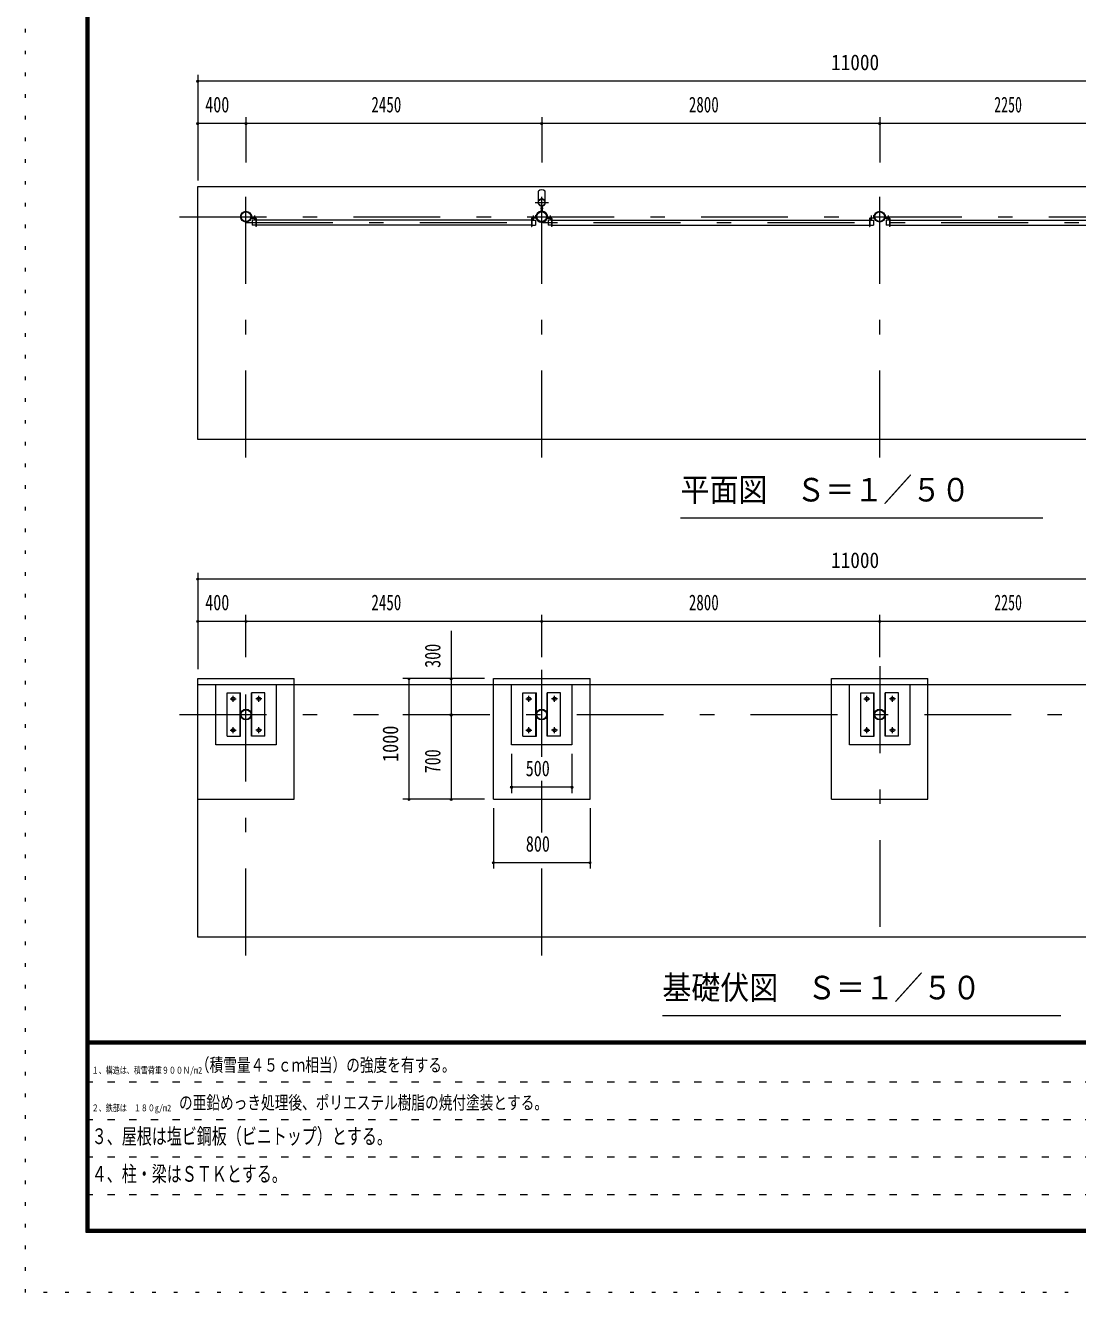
# Model space of a CAD drawing. Units: millimetres, scale not verified, with parts at other scales. Extents: x -25340 to 25344, y -10500 to 10500.
# Drawn here: x -4356 to 4362, y -10500 to 0 of the extents above; entities that cross this region are included whole.
import ezdxf
from ezdxf.enums import TextEntityAlignment as Align

# ---------------------------------------------------------------- set-up
doc = ezdxf.new("R2010")
doc.units = ezdxf.units.MM
doc.header["$LTSCALE"] = 60
for name, pattern in [('USER1', [3, 1, -2]), ('USER3', [24, 12, -5, 2, -5]), ('USER4', [3, 0.5, -2.5])]:
    doc.linetypes.add(name, pattern=pattern)
doc.layers.add('0-1_0-F', color=7, linetype='Continuous')
for name, color, linetype, lineweight in [('0-2_1-05BOLD', 7, 'Continuous', 18), ('0-3_1-25CENTER', 3, 'USER3', 18), ('0-5_1-55DIM', 3, 'Continuous', 18), ('0-C_F-F', 5, 'Continuous', 18), ('0-D_F-E_J_ADD', 5, 'USER4', 18)]:
    doc.layers.add(name, color=color, linetype=linetype, lineweight=lineweight)
doc.styles.add('ＭＳ ゴシック', font='')
doc.styles.get('ＭＳ ゴシック').set_extended_font_data('MS Gothic')

msp = doc.modelspace()

# ---------------------------------------------------------------- linework, layer by layer
at = {"layer": '0-2_1-05BOLD'}
for p, q in [((-105.38, -1457.81), (-105.38, -1373.23)), ((-50.38, -1457.81), (-50.38, -1373.23)), ((-2483.33, -1593.33), (-2483.33, -1573.33)), ((-125.63, -1573.33), (-122.43, -1573.33)), ((-125.63, -1593.33), (-125.63, -1573.33)), ((-122.43, -1593.33), (-122.43, -1573.33)), ((-82.49, -1496.06), (-82.49, -1539.41)), ((-80.89, -1494.67), (-80.89, -1540.88)), ((-74.89, -1494.67), (-74.89, -1540.88)), ((-73.28, -1496.06), (-73.28, -1539.41)), ((-33.33, -1593.33), (-33.33, -1573.33)), ((2677.57, -1593.33), (2677.57, -1573.33)), ((2766.67, -1593.33), (2766.67, -1573.33)), ((2769.87, -1573.33), (2766.67, -1573.33)), ((2769.87, -1593.33), (2769.87, -1573.33)), ((-2448.53, -1595.33), (-2478.13, -1595.33)), ((-2478.13, -1598.53), (-2448.53, -1598.53)), ((-2446.53, -1655.83), (-2475.38, -1655.83)), ((-2446.53, -1600.53), (-2446.53, -1666.33)), ((-2443.33, -1666.33), (-2446.53, -1666.33)), ((-2443.33, -1600.53), (-2443.33, -1666.33)), ((-162.43, -1613.13), (-2443.33, -1613.13)), ((-162.43, -1655.83), (-2443.33, -1655.83)), ((-162.43, -1600.53), (-162.43, -1666.33)), ((-162.43, -1666.33), (-159.23, -1666.33)), ((-159.23, -1600.53), (-159.23, -1666.33)), ((-159.23, -1655.83), (-130.38, -1655.83)), ((-157.23, -1595.33), (-127.63, -1595.33)), ((-127.63, -1598.53), (-157.23, -1598.53)), ((1.47, -1595.33), (-28.13, -1595.33)), ((-28.13, -1598.53), (1.47, -1598.53)), ((-25.39, -1613.13), (-25.39, -1655.83)), ((3.46, -1613.13), (-25.39, -1613.13)), ((3.46, -1655.83), (-25.39, -1655.83)), ((3.46, -1600.53), (3.46, -1666.33)), ((6.67, -1666.33), (3.46, -1666.33)), ((6.67, -1600.53), (6.67, -1666.33)), ((6.67, -1613.13), (2637.57, -1613.13)), ((6.67, -1655.83), (2637.57, -1655.83)), ((2640.77, -1600.53), (2640.77, -1666.33)), ((2640.77, -1655.83), (2669.61, -1655.83)), ((2642.77, -1595.33), (2672.37, -1595.33)), ((2672.37, -1598.53), (2642.77, -1598.53)), ((2801.47, -1595.33), (2771.87, -1595.33)), ((2771.87, -1598.53), (2801.47, -1598.53)), ((2803.46, -1613.13), (2774.61, -1613.13)), ((2774.61, -1613.13), (2774.61, -1655.83)), ((2803.46, -1655.83), (2774.61, -1655.83)), ((2803.46, -1600.53), (2803.46, -1666.33)), ((2806.67, -1666.33), (2803.46, -1666.33)), ((2806.67, -1600.53), (2806.67, -1666.33)), ((2806.67, -1613.13), (4887.57, -1613.13)), ((2806.67, -1655.83), (4887.57, -1655.83)), ((-2127.88, -6410.33), (-2127.88, -5410.33)), ((322.12, -6410.33), (322.12, -5410.33)), ((3122.12, -6410.33), (3122.12, -5410.33)), ((-2927.88, -5460.33), (8072.12, -5460.33)), ((-2777.88, -5960.33), (-2777.88, -5460.33)), ((-2576.93, -5890.33), (-2576.93, -5530.32)), ((-2572.43, -5890.33), (-2572.43, -5530.32)), ((-2371.33, -5530.32), (-2483.32, -5530.32)), ((-2483.32, -5890.33), (-2483.32, -5530.32)), ((-2478.83, -5890.33), (-2478.83, -5530.32)), ((-2371.33, -5890.33), (-2371.33, -5530.32)), ((-2277.88, -5460.33), (-2277.88, -5960.33)), ((-234.43, -5530.32), (-122.43, -5530.32)), ((-234.43, -5890.33), (-234.43, -5530.32)), ((-126.93, -5890.33), (-126.93, -5530.32)), ((-122.43, -5890.33), (-122.43, -5530.32)), ((-33.33, -5890.33), (-33.33, -5530.32)), ((78.67, -5530.32), (-33.33, -5530.32)), ((-28.83, -5890.33), (-28.83, -5530.32)), ((78.67, -5890.33), (78.67, -5530.32)), ((2565.57, -5530.32), (2677.57, -5530.32)), ((2565.57, -5890.33), (2565.57, -5530.32)), ((2673.07, -5890.33), (2673.07, -5530.32)), ((2677.57, -5890.33), (2677.57, -5530.32)), ((2766.67, -5890.33), (2766.67, -5530.32)), ((2878.66, -5530.32), (2766.67, -5530.32)), ((2771.17, -5890.33), (2771.17, -5530.32)), ((2878.66, -5890.33), (2878.66, -5530.32)), ((-2277.88, -5960.33), (-2777.88, -5960.33)), ((-2684.43, -5890.33), (-2572.43, -5890.33)), ((-2371.33, -5890.33), (-2483.32, -5890.33)), ((-234.43, -5890.33), (-122.43, -5890.33)), ((78.67, -5890.33), (-33.33, -5890.33)), ((2565.57, -5890.33), (2677.57, -5890.33)), ((2878.66, -5890.33), (2766.67, -5890.33)), ((-2927.88, -6410.33), (-2127.88, -6410.33)), ((-477.88, -6410.33), (322.12, -6410.33)), ((2322.12, -6410.33), (3122.12, -6410.33))]:
    msp.add_line(p, q, dxfattribs=at)
msp.add_lwpolyline([(-2927.88, -3430.33), (-2927.88, -1335.33), (8072.11, -1335.33), (8072.11, -3430.33)], close=True, dxfattribs=at)
for points in [[(-2480.13, -1593.33), (-2480.13, -1573.33), (-2483.33, -1573.33)], [(-30.14, -1593.33), (-30.14, -1573.33), (-33.33, -1573.33)], [(2674.37, -1593.33), (2674.37, -1573.33), (2677.57, -1573.33)], [(-2446.53, -1613.13), (-2475.38, -1613.13), (-2475.38, -1655.83)], [(-159.23, -1613.13), (-130.38, -1613.13), (-130.38, -1655.83)], [(2637.57, -1600.53), (2637.57, -1666.33), (2640.77, -1666.33)], [(2640.77, -1613.13), (2669.61, -1613.13), (2669.61, -1655.83)], [(-2927.88, -7555.33), (-2927.88, -5410.33), (-2127.88, -5410.33)], [(8072.12, -5410.33), (8072.12, -7555.33), (-2927.88, -7555.33)], [(-477.88, -6410.33), (-477.88, -5410.33), (322.12, -5410.33)], [(2322.12, -6410.33), (2322.12, -5410.33), (3122.12, -5410.33)], [(-2684.43, -5890.33), (-2684.43, -5530.32), (-2572.43, -5530.32)], [(172.12, -5460.33), (172.12, -5960.33), (-327.88, -5960.33), (-327.88, -5460.33)], [(2972.12, -5460.33), (2972.12, -5960.33), (2472.12, -5960.33), (2472.12, -5460.33)]]:
    msp.add_lwpolyline(points, dxfattribs=at)
for centre, radius in [((-77.88, -1467.33), 27.5), ((-77.88, -1435.98), 2.25), ((-2527.88, -1585.33), 44.55), ((-2527.88, -1585.33), 40.35), ((-77.88, -1585.33), 44.55), ((-77.88, -1585.33), 40.35), ((2722.12, -1585.33), 44.55), ((2722.12, -1585.33), 40.35), ((-77.88, -1633.73), 2.25), ((-2634.38, -5580.33), 14.5), ((-2527.88, -5710.33), 44.55), ((-2527.88, -5710.33), 40.35), ((-2421.38, -5580.33), 14.5), ((-184.38, -5580.33), 14.5), ((-77.88, -5710.33), 44.55), ((-77.88, -5710.33), 40.35), ((28.62, -5580.33), 14.5), ((2615.62, -5580.33), 14.5), ((2722.12, -5710.33), 44.55), ((2722.12, -5710.33), 40.35), ((2828.62, -5580.33), 14.5), ((-2634.38, -5840.32), 14.5), ((-2421.38, -5840.32), 14.5), ((-184.38, -5840.32), 14.5), ((28.62, -5840.32), 14.5), ((2615.62, -5840.32), 14.5), ((2828.62, -5840.32), 14.5)]:
    msp.add_circle(centre, radius, dxfattribs=at)
for centre, radius, start, end in [((-77.88, -1408.72), 44.9, 52.23546, 127.76454), ((-77.88, -1467.33), 29.1, 90, 260.90512), ((-77.88, -1484.73), 44.9, 109.58864, 127.76454), ((-77.88, -1435.98), 3.85, 270, 218.65778), ((-77.88, -1467.33), 29.1, 279.09488, 84.06984), ((-77.88, -1484.73), 44.9, 52.23546, 70.41136), ((-77.88, -1585.33), 46.15, 95.72713, 270.00108), ((-77.88, -1585.33), 46.15, 273.78915, 84.28163), ((-2478.13, -1593.33), 5.2, 180, 270), ((-2478.13, -1593.33), 2, 180, 270), ((-2448.53, -1600.53), 5.2, 0, 90), ((-2448.53, -1600.53), 2, 0, 90), ((-157.23, -1600.53), 5.2, 90, 180), ((-157.23, -1600.53), 2, 90, 180), ((-127.63, -1593.33), 2, 270, 0), ((-127.63, -1593.33), 5.2, 270, 0), ((-77.88, -1633.73), 3.85, 142.09248, 90), ((-28.13, -1593.33), 5.2, 180, 270), ((-28.13, -1593.33), 2, 180, 270), ((1.47, -1600.53), 5.2, 0, 90), ((1.47, -1600.53), 2, 0, 90), ((2642.77, -1600.53), 5.2, 90, 180), ((2642.77, -1600.53), 2, 90, 180), ((2672.37, -1593.33), 2, 270, 0), ((2672.37, -1593.33), 5.2, 270, 0), ((2771.87, -1593.33), 5.2, 180, 270), ((2771.87, -1593.33), 2, 180, 270), ((2801.47, -1600.53), 5.2, 0, 90), ((2801.47, -1600.53), 2, 0, 90)]:
    msp.add_arc(centre, radius, start, end, dxfattribs=at)
at = {"layer": '0-3_1-25CENTER'}
for p, q in [((-2527.88, -3580.33), (-2527.88, -1185.33)), ((-77.88, -3580.33), (-77.88, -1185.33)), ((2722.12, -3580.33), (2722.12, -1185.33)), ((-132.88, -1467.33), (-22.88, -1467.33)), ((-67.12, -1517.8), (-88.65, -1517.8)), ((-3077.88, -1585.33), (8222.11, -1585.33)), ((-2527.88, -1634.48), (7672.12, -1634.48)), ((-2458.33, -1576.33), (-2458.33, -1618.13)), ((-147.43, -1576.33), (-147.43, -1618.13)), ((-8.33, -1576.33), (-8.33, -1618.13)), ((2652.57, -1576.33), (2652.57, -1618.13)), ((2791.67, -1576.33), (2791.67, -1618.13)), ((-2527.88, -7705.33), (-2527.88, -5310.33)), ((-77.88, -6059.77), (-77.88, -5310.33)), ((2722.12, -5310.33), (2722.12, -7705.33)), ((-2634.38, -5605.33), (-2634.38, -5555.33)), ((-2421.38, -5605.33), (-2421.38, -5555.33)), ((-184.38, -5605.33), (-184.38, -5555.33)), ((28.62, -5605.33), (28.62, -5555.33)), ((2615.62, -5605.33), (2615.62, -5555.33)), ((2828.62, -5605.33), (2828.62, -5555.33)), ((-2659.38, -5580.33), (-2609.38, -5580.33)), ((-2396.38, -5580.33), (-2446.38, -5580.33)), ((-209.38, -5580.33), (-159.38, -5580.33)), ((53.62, -5580.33), (3.62, -5580.33)), ((2590.62, -5580.33), (2640.62, -5580.33)), ((2853.62, -5580.33), (2803.62, -5580.33)), ((-3077.88, -5710.33), (-1430.71, -5710.33)), ((-1227.88, -5710.33), (8222.11, -5710.33)), ((-2659.38, -5840.32), (-2609.38, -5840.32)), ((-2634.38, -5865.33), (-2634.38, -5815.32)), ((-2396.38, -5840.32), (-2446.38, -5840.32)), ((-2421.38, -5865.33), (-2421.38, -5815.32)), ((-209.38, -5840.32), (-159.38, -5840.32)), ((-184.38, -5865.33), (-184.38, -5815.32)), ((53.62, -5840.32), (3.62, -5840.32)), ((28.62, -5865.33), (28.62, -5815.32)), ((2590.62, -5840.32), (2640.62, -5840.32)), ((2615.62, -5865.33), (2615.62, -5815.32)), ((2853.62, -5840.32), (2803.62, -5840.32)), ((2828.62, -5865.33), (2828.62, -5815.32)), ((-77.88, -6688.73), (-77.88, -6260.33)), ((-77.88, -7705.33), (-77.88, -6885.33))]:
    msp.add_line(p, q, dxfattribs=at)
at = {"layer": '0-5_1-55DIM'}
for p, q in [((-2927.88, -410.33), (-2927.88, -1285.33)), ((-2917.88, -460.33), (-2937.88, -460.33)), ((-2927.88, -460.33), (8072.11, -460.33)), ((-2917.88, -810.33), (-2937.88, -810.33)), ((-2927.88, -810.33), (-2527.88, -810.33)), ((-2517.88, -810.33), (-2537.88, -810.33)), ((-2527.88, -760.33), (-2527.88, -1135.33)), ((-2527.88, -810.33), (-77.88, -810.33)), ((-67.88, -810.33), (-87.88, -810.33)), ((-77.88, -760.33), (-77.88, -1135.33)), ((-77.88, -810.33), (2722.12, -810.33)), ((2732.12, -810.33), (2712.12, -810.33)), ((2722.12, -760.33), (2722.12, -1135.33)), ((2722.12, -810.33), (4972.12, -810.33)), ((1072.12, -4080.33), (4072.12, -4080.33)), ((-2917.88, -4585.33), (-2937.88, -4585.33)), ((-2927.88, -4535.33), (-2927.88, -5335.33)), ((-2927.88, -4585.33), (8072.12, -4585.33)), ((-2527.88, -5235.33), (-2527.88, -4885.33)), ((-77.88, -5235.33), (-77.88, -4885.33)), ((2722.12, -5235.33), (2722.12, -4885.33)), ((-2917.88, -4935.33), (-2937.88, -4935.33)), ((-2927.88, -4935.33), (8072.12, -4935.33)), ((-2517.88, -4935.33), (-2537.88, -4935.33)), ((-827.88, -5017.83), (-827.88, -6410.33)), ((-67.88, -4935.33), (-87.88, -4935.33)), ((2732.12, -4935.33), (2712.12, -4935.33)), ((-552.88, -5410.33), (-1227.88, -5410.33)), ((-1167.88, -5410.33), (-1187.88, -5410.33)), ((-1177.88, -5410.33), (-1177.88, -6410.33)), ((-817.88, -5410.33), (-837.88, -5410.33)), ((-817.88, -5710.33), (-837.88, -5710.33)), ((-327.88, -6035.33), (-327.88, -6360.33)), ((172.12, -6035.33), (172.12, -6360.33)), ((-317.88, -6310.33), (-337.88, -6310.33)), ((-327.88, -6310.33), (172.12, -6310.33)), ((182.12, -6310.33), (162.12, -6310.33)), ((-552.88, -6410.33), (-1227.88, -6410.33)), ((-1167.88, -6410.33), (-1187.88, -6410.33)), ((-817.88, -6410.33), (-837.88, -6410.33)), ((-477.88, -6485.33), (-477.88, -6985.33)), ((322.12, -6485.33), (322.12, -6985.33)), ((-467.88, -6935.33), (-487.88, -6935.33)), ((-477.88, -6935.33), (322.12, -6935.33)), ((332.12, -6935.33), (312.12, -6935.33)), ((4222.12, -8205.33), (922.12, -8205.33))]:
    msp.add_line(p, q, dxfattribs=at)
for centre in [(-2927.88, -460.33), (-2927.88, -810.33), (-2527.88, -810.33), (-77.88, -810.33), (2722.12, -810.33), (-2927.88, -4585.33), (-2927.88, -4935.33), (-2527.88, -4935.33), (-77.88, -4935.33), (2722.12, -4935.33), (-1177.88, -5410.33), (-827.88, -5410.33), (-827.88, -5710.33), (-327.88, -6310.33), (172.12, -6310.33), (-1177.88, -6410.33), (-827.88, -6410.33), (-477.88, -6935.33), (322.12, -6935.33)]:
    msp.add_arc(centre, 10, 180, 0, dxfattribs=at)
at = {"layer": '0-C_F-F'}
for p, q in [((-3855.55, 10100), (-3855.55, -10000)), ((-3853.05, 10097.5), (-3853.05, -9997.5)), ((-3848.05, 10092.5), (-3848.05, -9992.5)), ((-3843.05, 10087.5), (-3843.05, -9987.5)), ((-3838.05, 10082.5), (-3838.05, -9982.5)), ((-3835.55, 10080), (-3835.55, -9980)), ((-3833.05, 10077.5), (-3833.05, -9977.5)), ((24819.45, -8415), (-3830.55, -8415)), ((24819.45, -8417.5), (-3830.55, -8417.5)), ((24819.45, -8420), (-3830.55, -8420)), ((24819.45, -8422.5), (-3830.55, -8422.5)), ((24819.45, -8425), (-3830.55, -8425)), ((24819.45, -8427.5), (-3830.55, -8427.5)), ((24819.45, -8430), (-3830.55, -8430)), ((24819.45, -8432.5), (-3830.55, -8432.5)), ((24819.45, -8435), (-3830.55, -8435)), ((24819.45, -8437.5), (-3830.55, -8437.5)), ((24819.45, -8440), (-3830.55, -8440)), ((-3855.55, -10000), (24844.45, -10000)), ((-3853.05, -9997.5), (24841.95, -9997.5)), ((-3848.05, -9992.5), (24836.95, -9992.5)), ((-3843.05, -9987.5), (24831.95, -9987.5)), ((-3838.05, -9982.5), (24826.95, -9982.5)), ((-3835.55, -9980), (24824.45, -9980)), ((-3833.05, -9977.5), (24821.95, -9977.5))]:
    msp.add_line(p, q, dxfattribs=at)
at = {"layer": '0-C_F-F', "color": 6, "linetype": 'USER1'}
for p, q in [((-3855.55, -8752), (14394.46, -8752)), ((-3855.55, -9064), (14394.46, -9064)), ((-3855.55, -9376), (14394.46, -9376)), ((-3855.55, -9688), (11886.46, -9688))]:
    msp.add_line(p, q, dxfattribs=at)
at = {"layer": '0-C_F-F'}
for points in [[(-3850.55, 10095), (-3850.55, -9995), (24839.45, -9995), (24839.45, 10095)], [(-3845.55, 10090), (-3845.55, -9990), (24834.45, -9990), (24834.45, 10090)], [(-3840.55, 10085), (-3840.55, -9985), (24829.45, -9985), (24829.45, 10085)], [(-3830.55, 10075), (-3830.55, -9975), (24819.45, -9975), (24819.45, 10075)]]:
    msp.add_lwpolyline(points, dxfattribs=at)
at = {"layer": '0-D_F-E_J_ADD'}
msp.add_line((25344.45, -10500), (-4355.55, -10500), dxfattribs=at)
msp.add_lwpolyline([(-4355.55, -10500), (-4355.55, 10500), (25344.45, 10500)], dxfattribs=at)

# ---------------------------------------------------------------- texts
at = {"layer": '0-1_0-F', "style": 'ＭＳ ゴシック'}
for s, height, width, p in [('（積雪量４５ｃｍ相当）の強度を有する。', 110.7, 0.75, (-2943.05, -8702)), ('１、構造は、積雪荷重９００Ｎ/m2', 55.35, 0.75, (-3805.54, -8702)), ('\u3000の亜鉛めっき処理後、ポリエステル樹脂の焼付塗装とする。', 110.7, 0.75, (-3195.95, -9014)), ('２、鉄部は\u3000１８０g/m2', 55.35, 0.75, (-3805.55, -9014)), ('３、屋根は塩ビ鋼板（ビニトップ）とする。', 130.2, 0.7, (-3805.55, -9308.24)), ('４、柱・梁はＳＴＫとする。', 130.2, 0.7, (-3805.55, -9620.23))]:
    msp.add_text(s, height=height, dxfattribs=dict(at, width=width)).set_placement(p, align=Align.BOTTOM_LEFT)
at = {"layer": '0-5_1-55DIM', "color": 7, "style": 'ＭＳ ゴシック'}
for s, height, width, p in [('11000', 130.2, 0.9, (2319.07, -410.33)), ('400', 130.2, 0.75, (-2865.51, -760.33)), ('2450', 130.2, 0.7, (-1488.89, -760.33)), ('2800', 130.2, 0.7, (1140.85, -760.33)), ('2250', 130.2, 0.65, (3670.44, -760.33)), ('平面図\u3000Ｓ＝１／５０', 195.4, 0.9, (1072.12, -4003.68)), ('11000', 130.2, 0.9, (2319.07, -4535.33)), ('400', 130.2, 0.75, (-2865.5, -4885.33)), ('2450', 130.2, 0.7, (-1488.89, -4885.33)), ('2800', 130.2, 0.7, (1140.85, -4885.33)), ('2250', 130.2, 0.65, (3670.44, -4885.33)), ('500', 130.2, 0.75, (-210.32, -6260.33)), ('800', 130.2, 0.75, (-209.29, -6885.33)), ('基礎伏図\u3000Ｓ＝１／５０', 195.4, 0.9, (922.12, -8128.68))]:
    msp.add_text(s, height=height, dxfattribs=dict(at, width=width)).set_placement(p, align=Align.BOTTOM_LEFT)
for s, width, p in [('300', 0.75, (-877.88, -5323.18)), ('1000', 0.85, (-1227.88, -6103.13)), ('700', 0.75, (-877.88, -6197.33))]:
    msp.add_text(s, height=130.2, rotation=90, dxfattribs=dict(at, width=width)).set_placement(p, align=Align.BOTTOM_LEFT)

doc.saveas('drawing.dxf')
